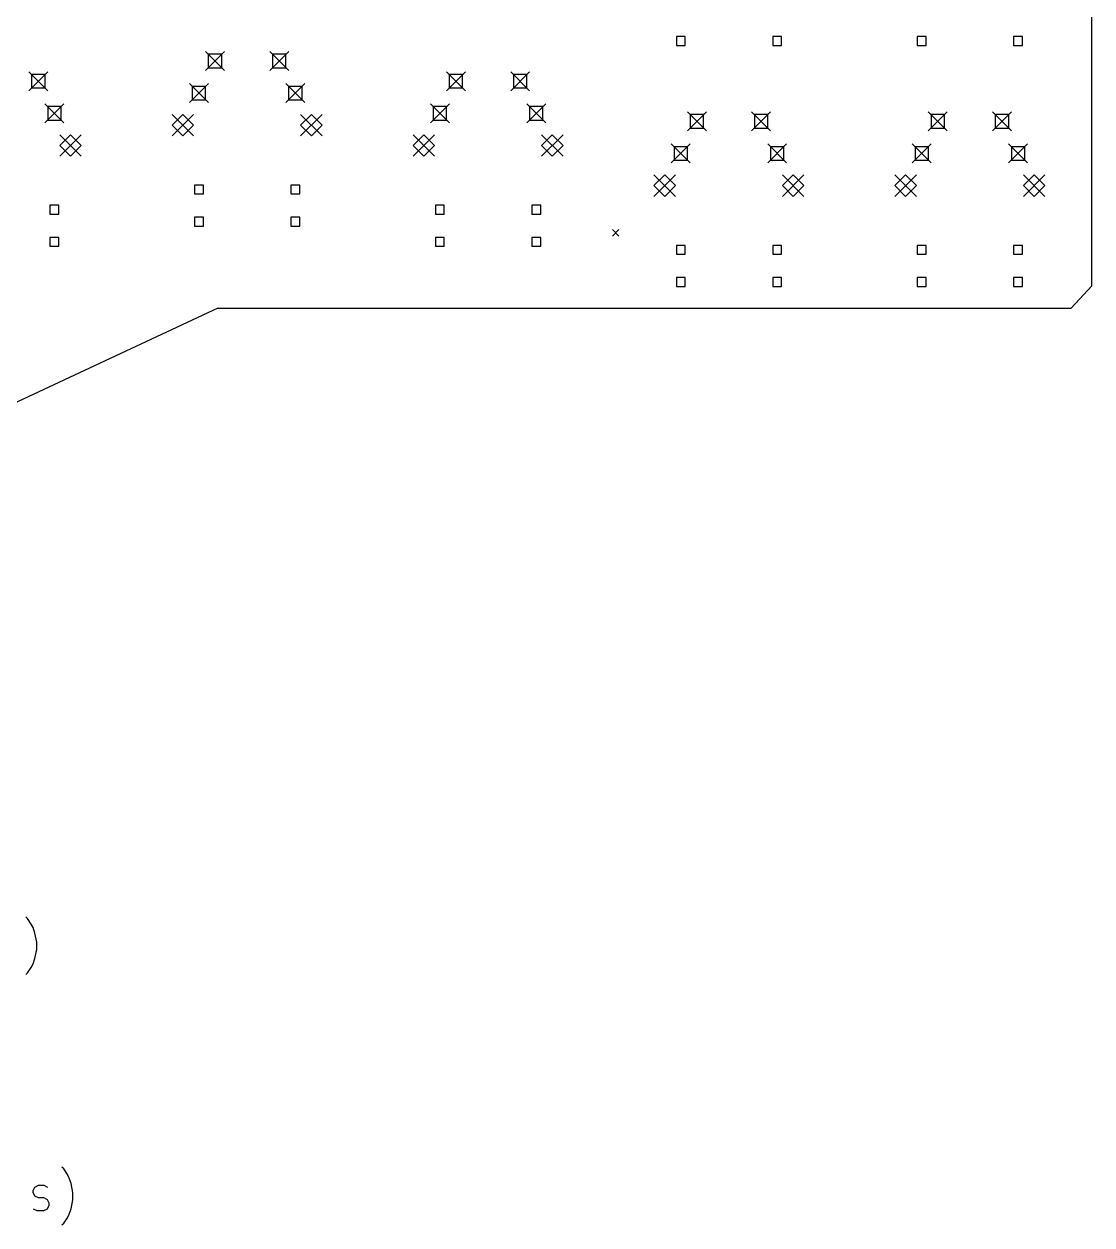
# Model space of a CAD drawing. Extents: x 21 to 196, y -233 to -30.
# Drawn here: x 111.9 to 196.3, y -225.4 to -130.4 of the extents above; entities that cross this region are included whole.
import ezdxf

# ---------------------------------------------------------------- set-up
doc = ezdxf.new("R2010")
doc.units = 0
doc.header["$MEASUREMENT"] = 0
doc.layers.add('BLACK', color=7, linetype='CONTINUOUS')

msp = doc.modelspace()

# ---------------------------------------------------------------- linework, layer by layer
at = {"layer": 'BLACK', "linetype": 'CONTINUOUS'}
for p, q in [((196.342, -151.13), (196.342, -34.671)), ((164.18, -131.422), (163.48, -131.422)), ((163.48, -131.422), (163.48, -132.123)), ((164.18, -132.123), (164.18, -131.422)), ((171.8, -131.422), (171.1, -131.422)), ((171.1, -131.422), (171.1, -132.123)), ((171.8, -132.123), (171.8, -131.422)), ((183.23, -131.422), (182.53, -131.422)), ((182.53, -131.422), (182.53, -132.123)), ((183.23, -132.123), (183.23, -131.422)), ((190.85, -131.422), (190.15, -131.422)), ((190.15, -131.422), (190.15, -132.123)), ((190.85, -132.123), (190.85, -131.422)), ((126.251, -132.601), (127.749, -134.099)), ((127.749, -132.601), (126.251, -134.099)), ((127.53, -132.82), (126.47, -132.82)), ((126.47, -132.82), (126.47, -133.88)), ((127.53, -133.88), (127.53, -132.82)), ((131.331, -132.601), (132.829, -134.099)), ((132.829, -132.601), (131.331, -134.099)), ((132.61, -132.82), (131.55, -132.82)), ((131.55, -132.82), (131.55, -133.88)), ((132.61, -133.88), (132.61, -132.82)), ((163.48, -132.123), (164.18, -132.123)), ((171.1, -132.123), (171.8, -132.123)), ((182.53, -132.123), (183.23, -132.123)), ((190.15, -132.123), (190.85, -132.123)), ((126.47, -133.88), (127.53, -133.88)), ((131.55, -133.88), (132.61, -133.88)), ((112.281, -134.198), (113.779, -135.697)), ((113.779, -134.198), (112.281, -135.697)), ((113.56, -134.418), (112.5, -134.418)), ((112.5, -134.418), (112.5, -135.477)), ((113.56, -135.477), (113.56, -134.418)), ((145.301, -134.198), (146.799, -135.697)), ((146.799, -134.198), (145.301, -135.697)), ((146.58, -134.418), (145.52, -134.418)), ((145.52, -134.418), (145.52, -135.477)), ((146.58, -135.477), (146.58, -134.418)), ((150.381, -134.198), (151.879, -135.697)), ((151.879, -134.198), (150.381, -135.697)), ((151.66, -134.418), (150.6, -134.418)), ((150.6, -134.418), (150.6, -135.477)), ((151.66, -135.477), (151.66, -134.418)), ((112.5, -135.477), (113.56, -135.477)), ((124.981, -135.141), (126.479, -136.639)), ((126.479, -135.141), (124.981, -136.639)), ((126.26, -135.36), (125.2, -135.36)), ((125.2, -135.36), (125.2, -136.42)), ((126.26, -136.42), (126.26, -135.36)), ((132.601, -135.141), (134.099, -136.639)), ((134.099, -135.141), (132.601, -136.639)), ((133.88, -135.36), (132.82, -135.36)), ((132.82, -135.36), (132.82, -136.42)), ((133.88, -136.42), (133.88, -135.36)), ((145.52, -135.477), (146.58, -135.477)), ((150.6, -135.477), (151.66, -135.477)), ((113.551, -136.738), (115.049, -138.237)), ((115.049, -136.738), (113.551, -138.237)), ((125.2, -136.42), (126.26, -136.42)), ((132.82, -136.42), (133.88, -136.42)), ((144.031, -136.738), (145.529, -138.237)), ((145.529, -136.738), (144.031, -138.237)), ((151.651, -136.738), (153.149, -138.237)), ((153.149, -136.738), (151.651, -138.237)), ((114.83, -136.958), (113.77, -136.958)), ((113.77, -136.958), (113.77, -138.017)), ((114.83, -138.017), (114.83, -136.958)), ((123.609, -137.579), (125.311, -139.281)), ((125.311, -137.579), (123.609, -139.281)), ((124.46, -137.579), (123.609, -138.43)), ((125.311, -138.43), (124.46, -137.579)), ((133.769, -137.579), (135.471, -139.281)), ((135.471, -137.579), (133.769, -139.281)), ((134.62, -137.579), (133.769, -138.43)), ((135.471, -138.43), (134.62, -137.579)), ((145.31, -136.958), (144.25, -136.958)), ((144.25, -136.958), (144.25, -138.017)), ((145.31, -138.017), (145.31, -136.958)), ((152.93, -136.958), (151.87, -136.958)), ((151.87, -136.958), (151.87, -138.017)), ((152.93, -138.017), (152.93, -136.958)), ((164.351, -137.373), (165.849, -138.872)), ((165.849, -137.373), (164.351, -138.872)), ((165.63, -137.593), (164.57, -137.593)), ((164.57, -137.593), (164.57, -138.653)), ((165.63, -138.653), (165.63, -137.593)), ((169.431, -137.373), (170.929, -138.872)), ((170.929, -137.373), (169.431, -138.872)), ((170.71, -137.593), (169.65, -137.593)), ((169.65, -137.593), (169.65, -138.653)), ((170.71, -138.653), (170.71, -137.593)), ((183.401, -137.373), (184.899, -138.872)), ((184.899, -137.373), (183.401, -138.872)), ((184.68, -137.593), (183.62, -137.593)), ((183.62, -137.593), (183.62, -138.653)), ((184.68, -138.653), (184.68, -137.593)), ((188.481, -137.373), (189.979, -138.872)), ((189.979, -137.373), (188.481, -138.872)), ((189.76, -137.593), (188.7, -137.593)), ((188.7, -137.593), (188.7, -138.653)), ((189.76, -138.653), (189.76, -137.593)), ((113.77, -138.017), (114.83, -138.017)), ((123.609, -138.43), (124.46, -139.281)), ((124.46, -139.281), (125.311, -138.43)), ((133.769, -138.43), (134.62, -139.281)), ((134.62, -139.281), (135.471, -138.43)), ((144.25, -138.017), (145.31, -138.017)), ((151.87, -138.017), (152.93, -138.017)), ((164.57, -138.653), (165.63, -138.653)), ((169.65, -138.653), (170.71, -138.653)), ((183.62, -138.653), (184.68, -138.653)), ((188.7, -138.653), (189.76, -138.653)), ((114.719, -139.177), (116.421, -140.879)), ((116.421, -139.177), (114.719, -140.879)), ((115.57, -139.177), (114.719, -140.028)), ((116.421, -140.028), (115.57, -139.177)), ((142.659, -139.177), (144.361, -140.879)), ((144.361, -139.177), (142.659, -140.879)), ((143.51, -139.177), (142.659, -140.028)), ((144.361, -140.028), (143.51, -139.177)), ((152.819, -139.177), (154.521, -140.879)), ((154.521, -139.177), (152.819, -140.879)), ((153.67, -139.177), (152.819, -140.028)), ((154.521, -140.028), (153.67, -139.177)), ((114.719, -140.028), (115.57, -140.879)), ((115.57, -140.879), (116.421, -140.028)), ((142.659, -140.028), (143.51, -140.879)), ((143.51, -140.879), (144.361, -140.028)), ((152.819, -140.028), (153.67, -140.879)), ((153.67, -140.879), (154.521, -140.028)), ((163.081, -139.913), (164.579, -141.412)), ((164.579, -139.913), (163.081, -141.412)), ((164.36, -140.133), (163.3, -140.133)), ((163.3, -140.133), (163.3, -141.192)), ((164.36, -141.192), (164.36, -140.133)), ((170.701, -139.913), (172.199, -141.412)), ((172.199, -139.913), (170.701, -141.412)), ((171.98, -140.133), (170.92, -140.133)), ((170.92, -140.133), (170.92, -141.192)), ((171.98, -141.192), (171.98, -140.133)), ((182.131, -139.913), (183.629, -141.412)), ((183.629, -139.913), (182.131, -141.412)), ((183.41, -140.133), (182.35, -140.133)), ((182.35, -140.133), (182.35, -141.192)), ((183.41, -141.192), (183.41, -140.133)), ((189.751, -139.913), (191.249, -141.412)), ((191.249, -139.913), (189.751, -141.412)), ((191.03, -140.133), (189.97, -140.133)), ((189.97, -140.133), (189.97, -141.192)), ((191.03, -141.192), (191.03, -140.133)), ((163.3, -141.192), (164.36, -141.192)), ((170.92, -141.192), (171.98, -141.192)), ((182.35, -141.192), (183.41, -141.192)), ((189.97, -141.192), (191.03, -141.192)), ((161.709, -142.352), (163.411, -144.054)), ((163.411, -142.352), (161.709, -144.054)), ((162.56, -142.352), (161.709, -143.203)), ((163.411, -143.203), (162.56, -142.352)), ((171.869, -142.352), (173.571, -144.054)), ((173.571, -142.352), (171.869, -144.054)), ((172.72, -142.352), (171.869, -143.203)), ((173.571, -143.203), (172.72, -142.352)), ((180.759, -142.352), (182.461, -144.054)), ((182.461, -142.352), (180.759, -144.054)), ((181.61, -142.352), (180.759, -143.203)), ((182.461, -143.203), (181.61, -142.352)), ((190.919, -142.352), (192.621, -144.054)), ((192.621, -142.352), (190.919, -144.054)), ((191.77, -142.352), (190.919, -143.203)), ((192.621, -143.203), (191.77, -142.352)), ((126.08, -143.16), (125.38, -143.16)), ((125.38, -143.16), (125.38, -143.86)), ((126.08, -143.86), (126.08, -143.16)), ((133.7, -143.16), (133, -143.16)), ((133, -143.16), (133, -143.86)), ((133.7, -143.86), (133.7, -143.16)), ((161.709, -143.203), (162.56, -144.054)), ((162.56, -144.054), (163.411, -143.203)), ((171.869, -143.203), (172.72, -144.054)), ((172.72, -144.054), (173.571, -143.203)), ((180.759, -143.203), (181.61, -144.054)), ((181.61, -144.054), (182.461, -143.203)), ((190.919, -143.203), (191.77, -144.054)), ((191.77, -144.054), (192.621, -143.203)), ((125.38, -143.86), (126.08, -143.86)), ((133, -143.86), (133.7, -143.86)), ((114.65, -144.757), (113.95, -144.757)), ((113.95, -144.757), (113.95, -145.458)), ((114.65, -145.458), (114.65, -144.757)), ((145.13, -144.757), (144.43, -144.757)), ((144.43, -144.757), (144.43, -145.458)), ((145.13, -145.458), (145.13, -144.757)), ((152.75, -144.757), (152.05, -144.757)), ((152.05, -144.757), (152.05, -145.458)), ((152.75, -145.458), (152.75, -144.757)), ((113.95, -145.458), (114.65, -145.458)), ((126.08, -145.7), (125.38, -145.7)), ((125.38, -145.7), (125.38, -146.4)), ((126.08, -146.4), (126.08, -145.7)), ((133.7, -145.7), (133, -145.7)), ((133, -145.7), (133, -146.4)), ((133.7, -146.4), (133.7, -145.7)), ((144.43, -145.458), (145.13, -145.458)), ((152.05, -145.458), (152.75, -145.458)), ((125.38, -146.4), (126.08, -146.4)), ((133, -146.4), (133.7, -146.4)), ((158.42, -146.685), (158.928, -147.193)), ((158.928, -146.685), (158.42, -147.193)), ((114.65, -147.297), (113.95, -147.297)), ((113.95, -147.297), (113.95, -147.998)), ((113.95, -147.998), (114.65, -147.998)), ((114.65, -147.998), (114.65, -147.297)), ((145.13, -147.297), (144.43, -147.297)), ((144.43, -147.297), (144.43, -147.998)), ((144.43, -147.998), (145.13, -147.998)), ((145.13, -147.998), (145.13, -147.297)), ((152.75, -147.297), (152.05, -147.297)), ((152.05, -147.297), (152.05, -147.998)), ((152.05, -147.998), (152.75, -147.998)), ((152.75, -147.998), (152.75, -147.297)), ((164.18, -147.932), (163.48, -147.932)), ((163.48, -147.932), (163.48, -148.633)), ((164.18, -148.633), (164.18, -147.932)), ((171.8, -147.932), (171.1, -147.932)), ((171.1, -147.932), (171.1, -148.633)), ((171.8, -148.633), (171.8, -147.932)), ((183.23, -147.932), (182.53, -147.932)), ((182.53, -147.932), (182.53, -148.633)), ((183.23, -148.633), (183.23, -147.932)), ((190.85, -147.932), (190.15, -147.932)), ((190.15, -147.932), (190.15, -148.633)), ((190.85, -148.633), (190.85, -147.932)), ((163.48, -148.633), (164.18, -148.633)), ((171.1, -148.633), (171.8, -148.633)), ((182.53, -148.633), (183.23, -148.633)), ((190.15, -148.633), (190.85, -148.633)), ((164.18, -150.472), (163.48, -150.472)), ((163.48, -150.472), (163.48, -151.173)), ((164.18, -151.173), (164.18, -150.472)), ((171.8, -150.472), (171.1, -150.472)), ((171.1, -150.472), (171.1, -151.173)), ((171.8, -151.173), (171.8, -150.472)), ((183.23, -150.472), (182.53, -150.472)), ((182.53, -150.472), (182.53, -151.173)), ((183.23, -151.173), (183.23, -150.472)), ((190.85, -150.472), (190.15, -150.472)), ((190.15, -150.472), (190.15, -151.173)), ((190.85, -151.173), (190.85, -150.472)), ((163.48, -151.173), (164.18, -151.173)), ((171.1, -151.173), (171.8, -151.173)), ((182.53, -151.173), (183.23, -151.173)), ((190.15, -151.173), (190.85, -151.173)), ((196.342, -151.13), (194.691, -152.908)), ((127.22, -152.91), (49.022, -189.357)), ((127.22, -152.908), (194.691, -152.908)), ((112.183, -201.179), (112.04, -201.036)), ((112.469, -201.608), (112.183, -201.179)), ((112.612, -201.893), (112.469, -201.608)), ((112.755, -202.322), (112.612, -201.893)), ((112.898, -203.036), (112.755, -202.322)), ((112.898, -203.608), (112.898, -203.036)), ((112.755, -204.322), (112.898, -203.608)), ((112.183, -205.465), (112.469, -205.036)), ((112.469, -205.036), (112.612, -204.75)), ((112.612, -204.75), (112.755, -204.322)), ((112.04, -205.608), (112.183, -205.465)), ((115.04, -220.979), (114.898, -220.836)), ((115.326, -221.408), (115.04, -220.979)), ((115.469, -221.693), (115.326, -221.408)), ((115.612, -222.122), (115.469, -221.693)), ((115.755, -222.836), (115.612, -222.122)), ((112.612, -222.693), (112.755, -222.408)), ((112.612, -222.836), (112.612, -222.693)), ((112.755, -223.122), (112.612, -222.836)), ((112.755, -222.408), (113.04, -222.265)), ((113.04, -223.265), (112.755, -223.122)), ((113.04, -222.265), (113.469, -222.265)), ((113.469, -222.265), (113.755, -222.408)), ((115.755, -223.408), (115.755, -222.836)), ((112.612, -224.122), (112.898, -224.265)), ((113.469, -223.265), (113.04, -223.265)), ((113.755, -223.408), (113.469, -223.265)), ((113.469, -224.265), (113.755, -224.122)), ((113.898, -223.693), (113.755, -223.408)), ((113.755, -224.122), (113.898, -223.836)), ((113.898, -223.836), (113.898, -223.693)), ((115.469, -224.55), (115.612, -224.122)), ((115.612, -224.122), (115.755, -223.408)), ((112.898, -224.265), (113.469, -224.265)), ((115.04, -225.265), (115.326, -224.836)), ((115.326, -224.836), (115.469, -224.55)), ((114.898, -225.408), (115.04, -225.265))]:
    msp.add_line(p, q, dxfattribs=at)

doc.saveas('drawing.dxf')
